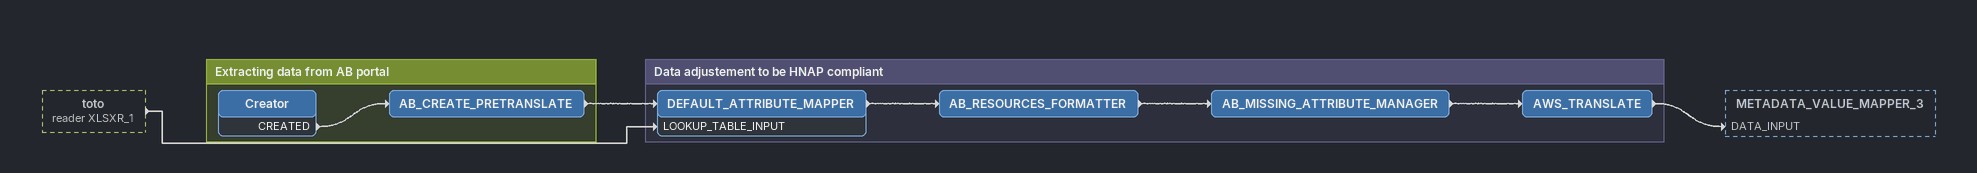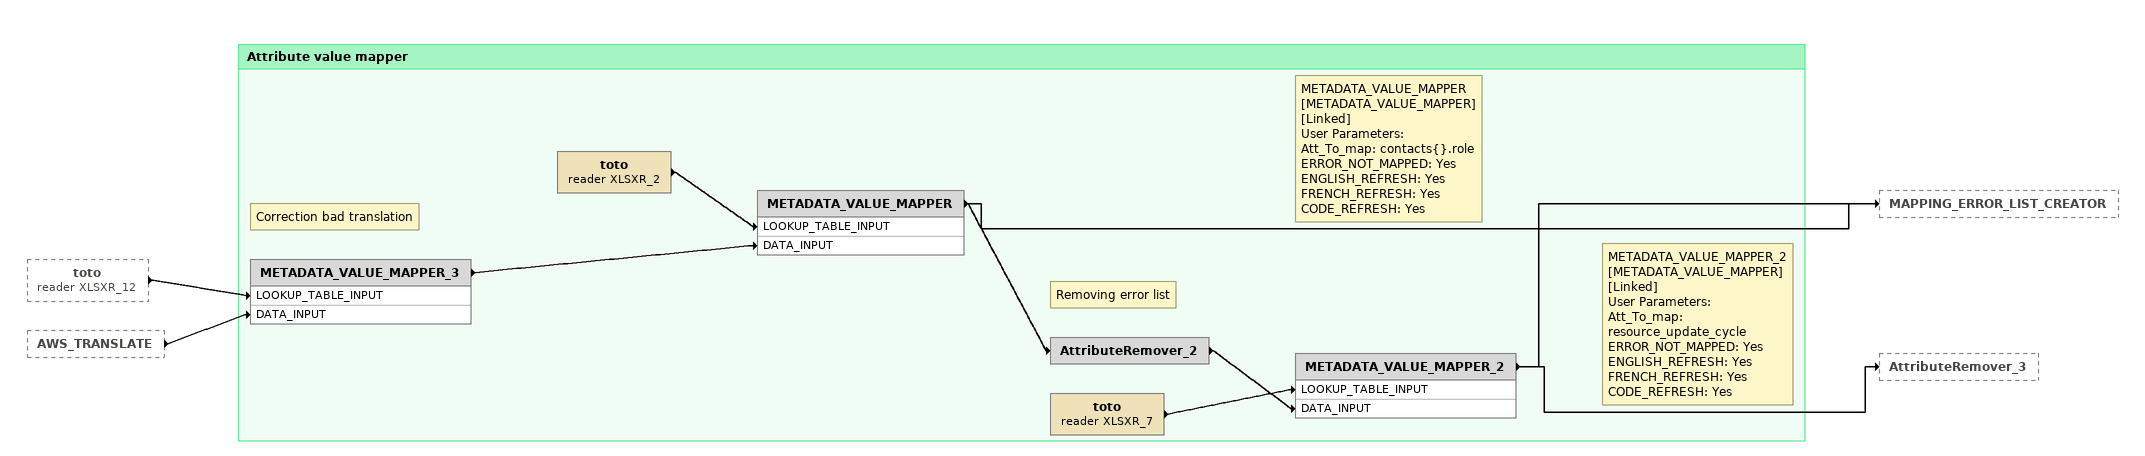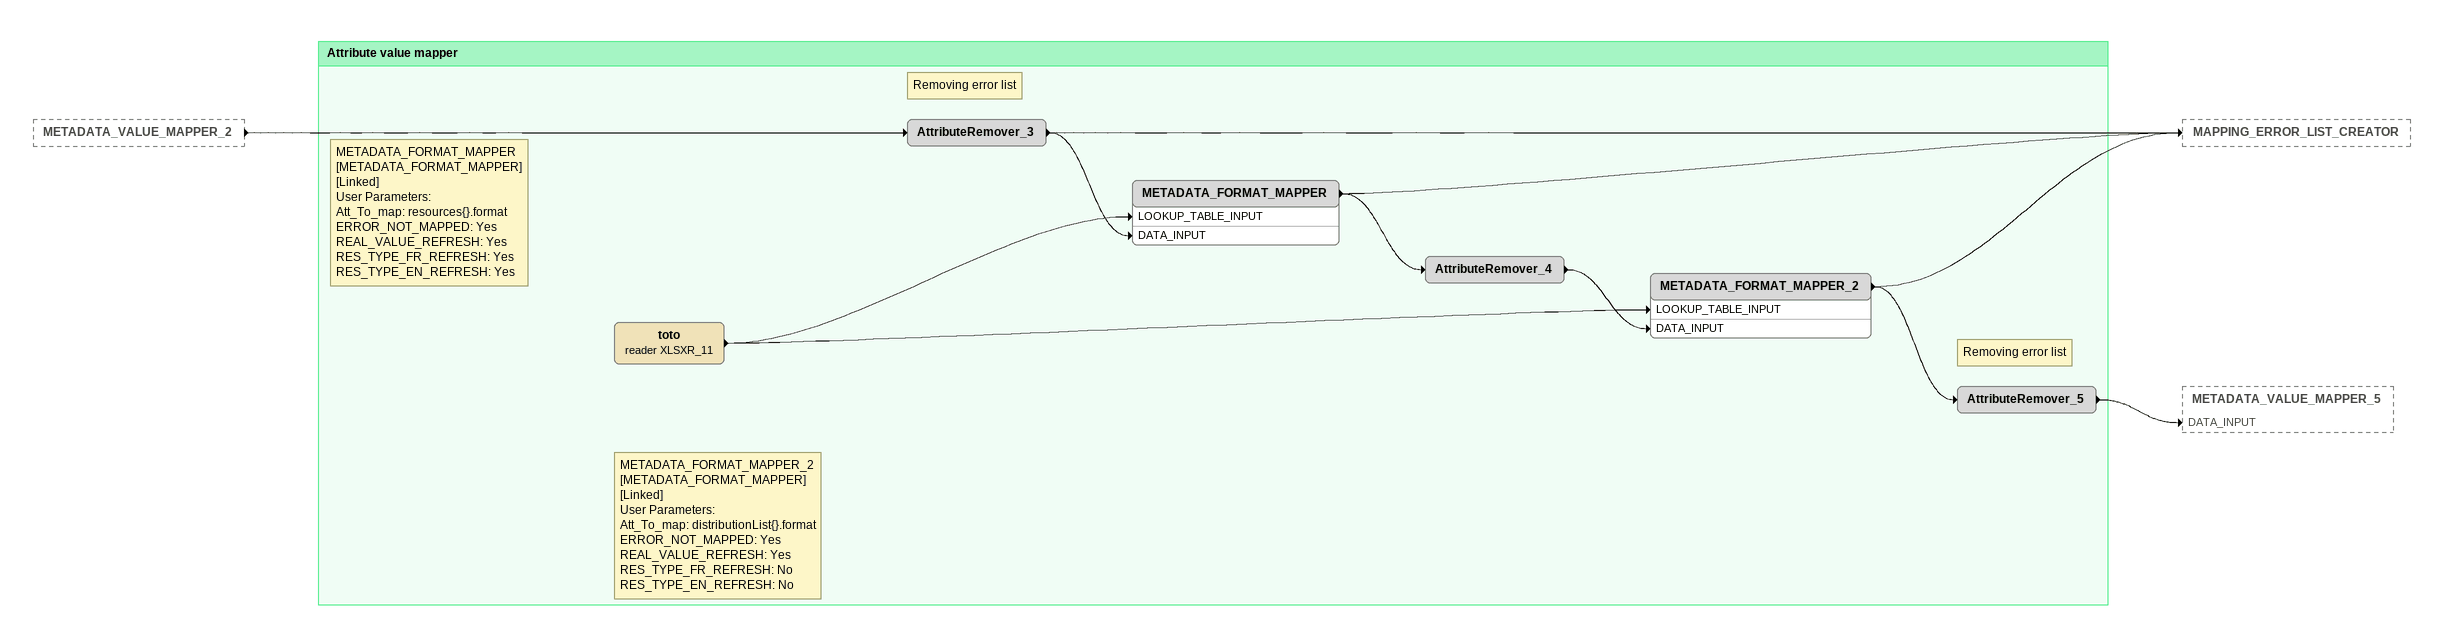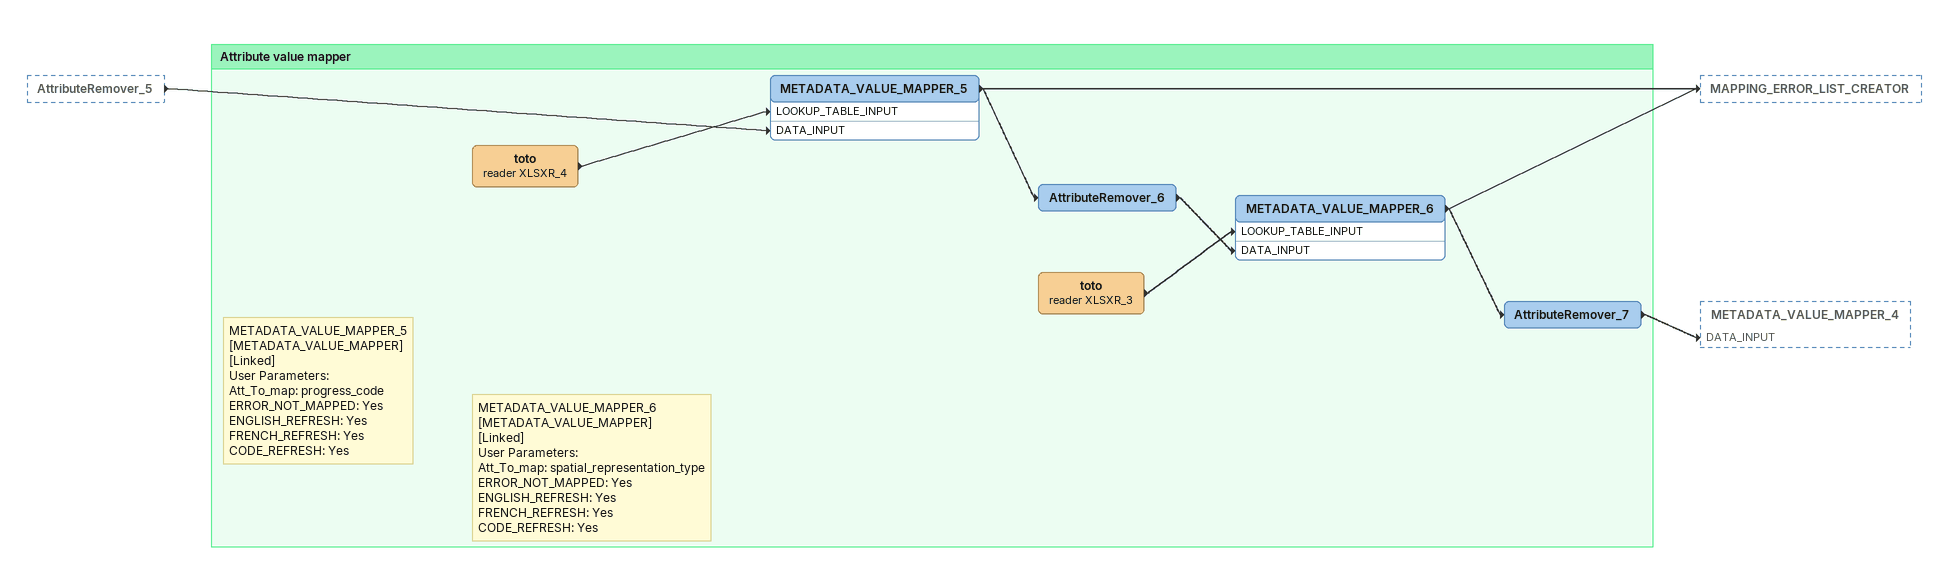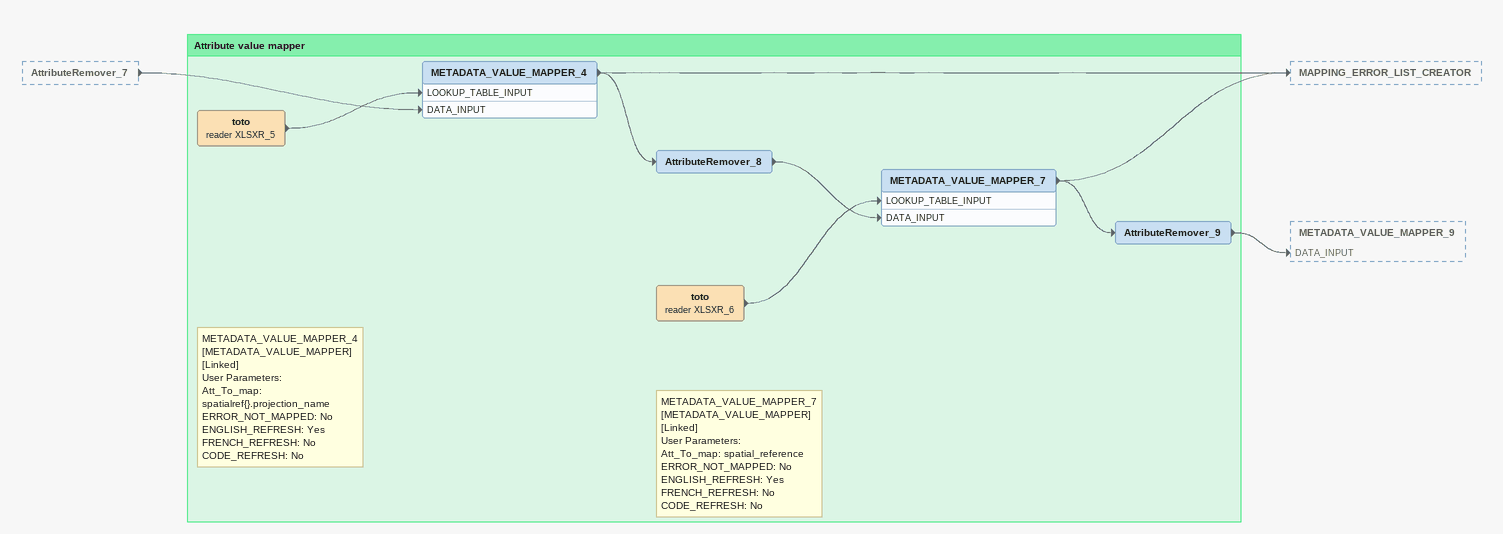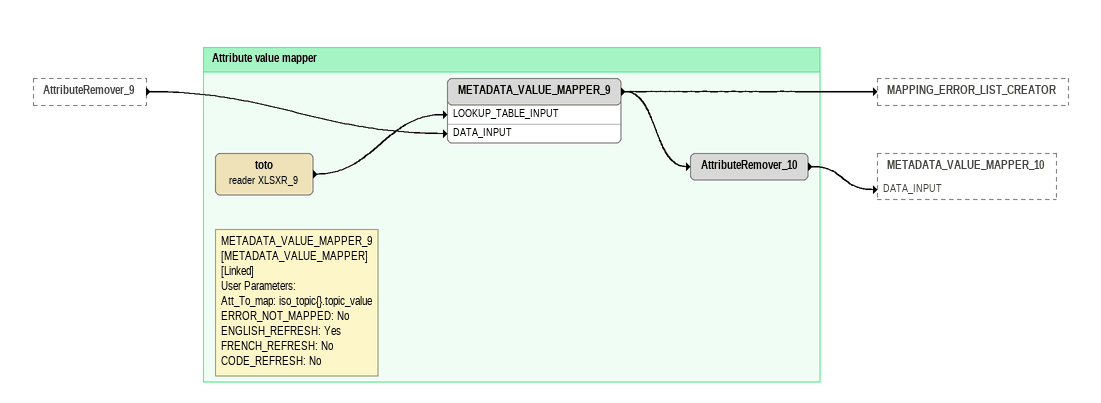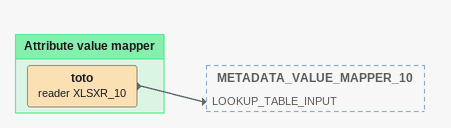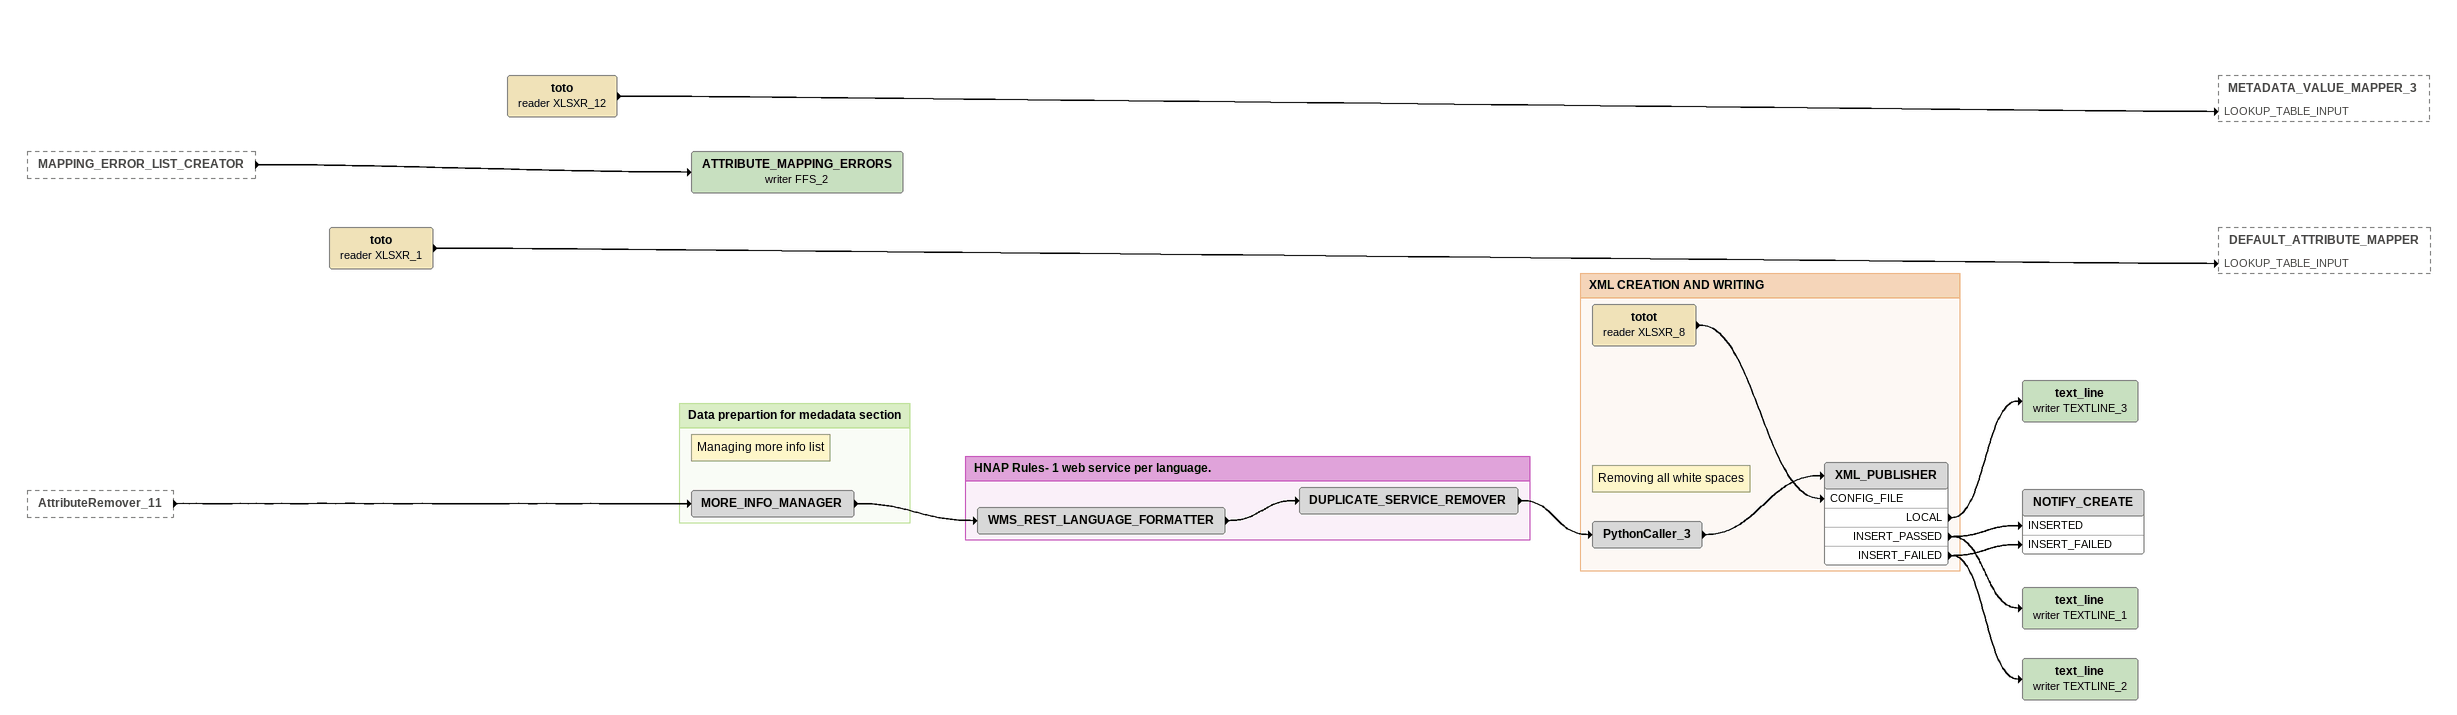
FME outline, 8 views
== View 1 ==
toto (reader XLSXR_1) [outside]
    -> DEFAULT_ATTRIBUTE_MAPPER [LOOKUP_TABLE_INPUT]

Bookmark: Extracting data from AB portal
Creator
    CREATED -> AB_CREATE_PRETRANSLATE
AB_CREATE_PRETRANSLATE
    -> DEFAULT_ATTRIBUTE_MAPPER

Bookmark: Data adjustement to be HNAP compliant
DEFAULT_ATTRIBUTE_MAPPER
    -> AB_RESOURCES_FORMATTER
AB_RESOURCES_FORMATTER
    -> AB_MISSING_ATTRIBUTE_MANAGER
AB_MISSING_ATTRIBUTE_MANAGER
    -> AWS_TRANSLATE
AWS_TRANSLATE
    -> METADATA_VALUE_MAPPER_3 [DATA_INPUT]

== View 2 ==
toto (reader XLSXR_12) [outside]
    -> METADATA_VALUE_MAPPER_3 [LOOKUP_TABLE_INPUT]
AWS_TRANSLATE [outside]
    -> METADATA_VALUE_MAPPER_3 [DATA_INPUT]

Bookmark: Attribute value mapper
Note: Correction bad translation
METADATA_VALUE_MAPPER_3
    -> METADATA_VALUE_MAPPER [DATA_INPUT]
toto (reader XLSXR_2)
    -> METADATA_VALUE_MAPPER [LOOKUP_TABLE_INPUT]
Note: METADATA_VALUE_MAPPER [METADATA_VALUE_MAPPER] / [Linked] / User Parameters: / Att_To_map: contacts{}.role / ERROR_NOT_MAPPED: Yes / ENGLISH_REFRESH: Yes / FRENCH_REFRESH: Yes / CODE_REFRESH: Yes
METADATA_VALUE_MAPPER
    -> AttributeRemover_2
    -> MAPPING_ERROR_LIST_CREATOR
Note: Removing error list
AttributeRemover_2
    -> METADATA_VALUE_MAPPER_2 [DATA_INPUT]
toto (reader XLSXR_7)
    -> METADATA_VALUE_MAPPER_2 [LOOKUP_TABLE_INPUT]
Note: METADATA_VALUE_MAPPER_2 [METADATA_VALUE_MAPPER] / [Linked] / User Parameters: / Att_To_map: resource_update_cycle / ERROR_NOT_MAPPED: Yes / ENGLISH_REFRESH: Yes / FRENCH_REFRESH: Yes / CODE_REFRESH: Yes
METADATA_VALUE_MAPPER_2
    -> MAPPING_ERROR_LIST_CREATOR
    -> AttributeRemover_3

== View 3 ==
METADATA_VALUE_MAPPER_2 [outside]
    -> AttributeRemover_3

Bookmark: Attribute value mapper
Note: Removing error list
AttributeRemover_3
    -> MAPPING_ERROR_LIST_CREATOR
    -> METADATA_FORMAT_MAPPER [DATA_INPUT]
toto (reader XLSXR_11)
    -> METADATA_FORMAT_MAPPER [LOOKUP_TABLE_INPUT]
    -> METADATA_FORMAT_MAPPER_2 [LOOKUP_TABLE_INPUT]
Note: METADATA_FORMAT_MAPPER [METADATA_FORMAT_MAPPER] / [Linked] / User Parameters: / Att_To_map: resources{}.format / ERROR_NOT_MAPPED: Yes / REAL_VALUE_REFRESH: Yes / RES_TYPE_FR_REFRESH: Yes / RES_TYPE_EN_REFRESH: Yes
METADATA_FORMAT_MAPPER
    -> AttributeRemover_4
    -> MAPPING_ERROR_LIST_CREATOR
AttributeRemover_4
    -> METADATA_FORMAT_MAPPER_2 [DATA_INPUT]
Note: METADATA_FORMAT_MAPPER_2 [METADATA_FORMAT_MAPPER] / [Linked] / User Parameters: / Att_To_map: distributionList{}.format / ERROR_NOT_MAPPED: Yes / REAL_VALUE_REFRESH: Yes / RES_TYPE_FR_REFRESH: No / RES_TYPE_EN_REFRESH: No
METADATA_FORMAT_MAPPER_2
    -> AttributeRemover_5
    -> MAPPING_ERROR_LIST_CREATOR
Note: Removing error list
AttributeRemover_5
    -> METADATA_VALUE_MAPPER_5 [DATA_INPUT]

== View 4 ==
AttributeRemover_5 [outside]
    -> METADATA_VALUE_MAPPER_5 [DATA_INPUT]

Bookmark: Attribute value mapper
toto (reader XLSXR_4)
    -> METADATA_VALUE_MAPPER_5 [LOOKUP_TABLE_INPUT]
Note: METADATA_VALUE_MAPPER_5 [METADATA_VALUE_MAPPER] / [Linked] / User Parameters: / Att_To_map: progress_code / ERROR_NOT_MAPPED: Yes / ENGLISH_REFRESH: Yes / FRENCH_REFRESH: Yes / CODE_REFRESH: Yes
METADATA_VALUE_MAPPER_5
    -> AttributeRemover_6
    -> MAPPING_ERROR_LIST_CREATOR
AttributeRemover_6
    -> METADATA_VALUE_MAPPER_6 [DATA_INPUT]
toto (reader XLSXR_3)
    -> METADATA_VALUE_MAPPER_6 [LOOKUP_TABLE_INPUT]
Note: METADATA_VALUE_MAPPER_6 [METADATA_VALUE_MAPPER] / [Linked] / User Parameters: / Att_To_map: spatial_representation_type / ERROR_NOT_MAPPED: Yes / ENGLISH_REFRESH: Yes / FRENCH_REFRESH: Yes / CODE_REFRESH: Yes
METADATA_VALUE_MAPPER_6
    -> MAPPING_ERROR_LIST_CREATOR
    -> AttributeRemover_7
AttributeRemover_7
    -> METADATA_VALUE_MAPPER_4 [DATA_INPUT]

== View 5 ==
AttributeRemover_7 [outside]
    -> METADATA_VALUE_MAPPER_4 [DATA_INPUT]

Bookmark: Attribute value mapper
toto (reader XLSXR_5)
    -> METADATA_VALUE_MAPPER_4 [LOOKUP_TABLE_INPUT]
Note: METADATA_VALUE_MAPPER_4 [METADATA_VALUE_MAPPER] / [Linked] / User Parameters: / Att_To_map: spatialref{}.projection_name / ERROR_NOT_MAPPED: No / ENGLISH_REFRESH: Yes / FRENCH_REFRESH: No / CODE_REFRESH: No
METADATA_VALUE_MAPPER_4
    -> MAPPING_ERROR_LIST_CREATOR
    -> AttributeRemover_8
AttributeRemover_8
    -> METADATA_VALUE_MAPPER_7 [DATA_INPUT]
toto (reader XLSXR_6)
    -> METADATA_VALUE_MAPPER_7 [LOOKUP_TABLE_INPUT]
Note: METADATA_VALUE_MAPPER_7 [METADATA_VALUE_MAPPER] / [Linked] / User Parameters: / Att_To_map: spatial_reference / ERROR_NOT_MAPPED: No / ENGLISH_REFRESH: Yes / FRENCH_REFRESH: No / CODE_REFRESH: No
METADATA_VALUE_MAPPER_7
    -> MAPPING_ERROR_LIST_CREATOR
    -> AttributeRemover_9
AttributeRemover_9
    -> METADATA_VALUE_MAPPER_9 [DATA_INPUT]

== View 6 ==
AttributeRemover_9 [outside]
    -> METADATA_VALUE_MAPPER_9 [DATA_INPUT]

Bookmark: Attribute value mapper
toto (reader XLSXR_9)
    -> METADATA_VALUE_MAPPER_9 [LOOKUP_TABLE_INPUT]
Note: METADATA_VALUE_MAPPER_9 [METADATA_VALUE_MAPPER] / [Linked] / User Parameters: / Att_To_map: iso_topic{}.topic_value / ERROR_NOT_MAPPED: No / ENGLISH_REFRESH: Yes / FRENCH_REFRESH: No / CODE_REFRESH: No
METADATA_VALUE_MAPPER_9
    -> AttributeRemover_10
    -> MAPPING_ERROR_LIST_CREATOR
AttributeRemover_10
    -> METADATA_VALUE_MAPPER_10 [DATA_INPUT]

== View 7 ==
Bookmark: Attribute value mapper
toto (reader XLSXR_10)
    -> METADATA_VALUE_MAPPER_10 [LOOKUP_TABLE_INPUT]

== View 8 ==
MAPPING_ERROR_LIST_CREATOR [outside]
    -> ATTRIBUTE_MAPPING_ERRORS (writer FFS_2)
AttributeRemover_11 [outside]
    -> MORE_INFO_MANAGER
toto (reader XLSXR_1)
    -> DEFAULT_ATTRIBUTE_MAPPER [LOOKUP_TABLE_INPUT]
toto (reader XLSXR_12)
    -> METADATA_VALUE_MAPPER_3 [LOOKUP_TABLE_INPUT]
ATTRIBUTE_MAPPING_ERRORS (writer FFS_2)
text_line (writer TEXTLINE_3)
NOTIFY_CREATE
text_line (writer TEXTLINE_1)
text_line (writer TEXTLINE_2)

Bookmark: Data prepartion for medadata section
Note: Managing more info list
MORE_INFO_MANAGER
    -> WMS_REST_LANGUAGE_FORMATTER

Bookmark: HNAP Rules- 1 web service per language.
WMS_REST_LANGUAGE_FORMATTER
    -> DUPLICATE_SERVICE_REMOVER
DUPLICATE_SERVICE_REMOVER
    -> PythonCaller_3

Bookmark: XML CREATION AND WRITING
Note: Removing all white spaces
PythonCaller_3
    -> XML_PUBLISHER
totot (reader XLSXR_8)
    -> XML_PUBLISHER [CONFIG_FILE]
XML_PUBLISHER
    LOCAL -> text_line (writer TEXTLINE_3)
    INSERT_PASSED -> NOTIFY_CREATE [INSERTED]
    INSERT_PASSED -> text_line (writer TEXTLINE_1)
    INSERT_FAILED -> NOTIFY_CREATE [INSERT_FAILED]
    INSERT_FAILED -> text_line (writer TEXTLINE_2)
